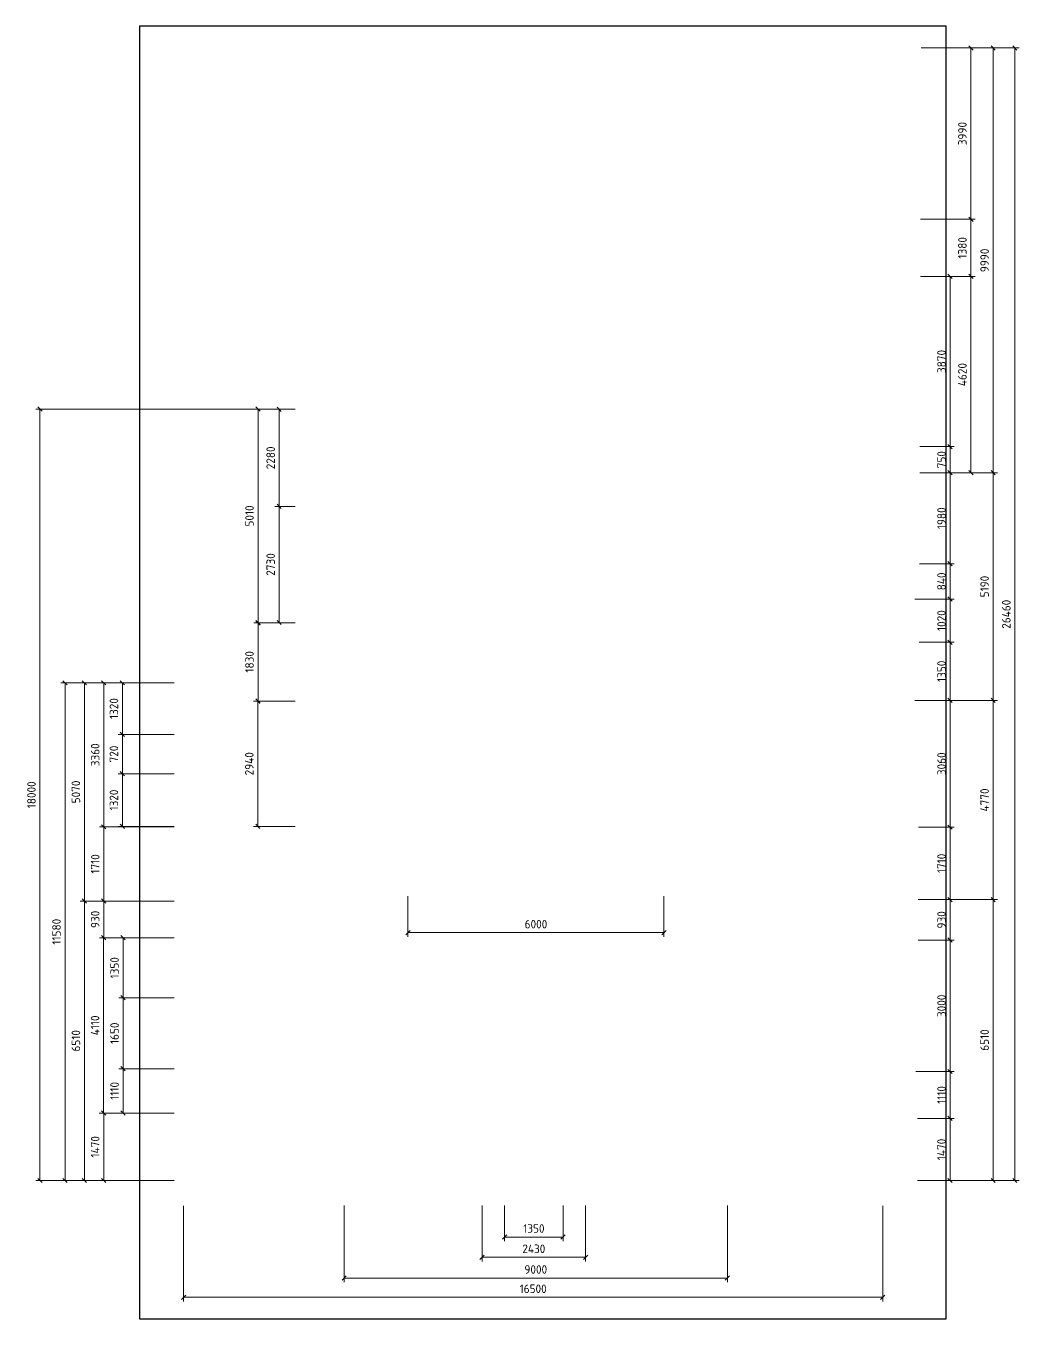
# Model space of a CAD drawing. Header units: millimetres. Extents: x -2662 to 81909, y -12 to 30287.
# Drawn here: x -2662 to 20620, y -12 to 30287 of the extents above; entities that cross this region are included whole.
import ezdxf

# ---------------------------------------------------------------- set-up
doc = ezdxf.new("R2010")
doc.units = ezdxf.units.MM
doc.layers.add('белый', color=7, linetype='Continuous', plot=False)
doc.styles.get("Standard").update_dxf_attribs({"font": 'GOST Common.ttf'})
doc.dimstyles.new('blue ISO-25', dxfattribs={"dimtxt": 200, "dimasz": 100, "dimexe": 100, "dimexo": 100, "dimgap": 100, "dimtad": 1, "dimdec": 0, "dimtxsty": 'Standard', "dimblk": 'OBLIQUE', "dimcen": 2.5, "dimclrd": 5, "dimclre": 5, "dimclrt": 5, "dimadec": 0, "dimazin": 0, "dimtfac": 1, "dimtdec": 0, "dimtmove": 0, "dimatfit": 3, "dimfxl": 1, "dimtfillclr": 256, "dimlwd": 5, "dimlwe": 5, "dimarcsym": 0})
doc.dimstyles.new('ISO-25', dxfattribs={"dimtxt": 200, "dimasz": 100, "dimexe": 100, "dimexo": 100, "dimgap": 100, "dimtad": 1, "dimdec": 0, "dimtxsty": 'Standard', "dimblk": 'OBLIQUE', "dimcen": 2.5, "dimadec": 0, "dimazin": 0, "dimtfac": 1, "dimtdec": 0, "dimtmove": 0, "dimatfit": 3, "dimfxl": 1, "dimlwd": 5, "dimlwe": 5, "dimarcsym": 0})
doc.dimstyles.new('RED ISO-25', dxfattribs={"dimtxt": 200, "dimasz": 100, "dimexe": 100, "dimexo": 100, "dimgap": 100, "dimtad": 1, "dimdec": 0, "dimtxsty": 'Standard', "dimblk": 'OBLIQUE', "dimcen": 2.5, "dimclrd": 1, "dimclre": 1, "dimclrt": 1, "dimadec": 0, "dimazin": 0, "dimtfac": 1, "dimtdec": 0, "dimtmove": 0, "dimatfit": 3, "dimfxl": 1, "dimtfillclr": 256, "dimlwd": 5, "dimlwe": 5, "dimarcsym": 0})
picture_1 = doc.add_image_def('image1.png', size_in_pixel=(2607, 4182))

# ---------------------------------------------------------------- blocks, each defined once
blk = doc.blocks.new('_Oblique')
at = {"color": 0, "linetype": 'ByBlock', "lineweight": -2}
blk.add_line((-0.5, -0.5), (0.5, 0.5), dxfattribs=at)
blk = doc.blocks.new('*D3')
at = {"color": 5, "lineweight": 5, "transparency": 16777216}
for p, q in [((817, 4816), (-936, 4816)), ((-836, 3235), (-836, 4816)), ((817, 3235), (-936, 3235))]:
    blk.add_line(p, q, dxfattribs=at)
at = {"layer": 'Defpoints', "color": 0, "transparency": 16777216}
for p in [(-836, 4816), (917, 4816), (917, 3235)]:
    blk.add_point(p, dxfattribs=at)
at = {"color": 5, "lineweight": 5, "transparency": 16777216, "xscale": 100, "yscale": 100, "zscale": 100}
for p, rotation in [((-836, 4816), 90), ((-836, 3235), 270)]:
    blk.add_blockref('_Oblique', p, dxfattribs=dict(at, rotation=rotation))
at = {"color": 5, "transparency": 16777216, "insert": (-1036, 4025), "char_height": 200, "attachment_point": 5, "rotation": 90}
blk.add_mtext('1470', dxfattribs=at)
blk = doc.blocks.new('*D4')
at = {"color": 5, "lineweight": 5, "transparency": 16777216}
for p, q in [((817, 5855), (-483, 5855)), ((-383, 4816), (-383, 5855)), ((817, 4816), (-483, 4816))]:
    blk.add_line(p, q, dxfattribs=at)
at = {"layer": 'Defpoints', "color": 0, "transparency": 16777216}
for p in [(-383, 5855), (917, 5855), (917, 4816)]:
    blk.add_point(p, dxfattribs=at)
at = {"color": 5, "lineweight": 5, "transparency": 16777216, "xscale": 100, "yscale": 100, "zscale": 100}
for p, rotation in [((-383, 5855), 90), ((-383, 4816), 270)]:
    blk.add_blockref('_Oblique', p, dxfattribs=dict(at, rotation=rotation))
at = {"color": 5, "transparency": 16777216, "insert": (-583, 5336), "char_height": 200, "attachment_point": 5, "rotation": 90}
blk.add_mtext('1110', dxfattribs=at)
blk = doc.blocks.new('*D5')
at = {"color": 5, "lineweight": 5, "transparency": 16777216}
for p, q in [((817, 7516), (-483, 7516)), ((-383, 5855), (-383, 7516)), ((817, 5855), (-483, 5855))]:
    blk.add_line(p, q, dxfattribs=at)
at = {"layer": 'Defpoints', "color": 0, "transparency": 16777216}
for p in [(-383, 7516), (917, 7516), (917, 5855)]:
    blk.add_point(p, dxfattribs=at)
at = {"color": 5, "lineweight": 5, "transparency": 16777216, "xscale": 100, "yscale": 100, "zscale": 100}
for p, rotation in [((-383, 7516), 90), ((-383, 5855), 270)]:
    blk.add_blockref('_Oblique', p, dxfattribs=dict(at, rotation=rotation))
at = {"color": 5, "transparency": 16777216, "insert": (-583, 6685), "char_height": 200, "attachment_point": 5, "rotation": 90}
blk.add_mtext('1650', dxfattribs=at)
blk = doc.blocks.new('*D6')
at = {"color": 5, "lineweight": 5, "transparency": 16777216}
for p, q in [((-383, 7516), (-383, 8923)), ((817, 7516), (-483, 7516))]:
    blk.add_line(p, q, dxfattribs=at)
at = {"layer": 'Defpoints', "color": 0, "transparency": 16777216}
for p in [(-383, 8923), (-383, 8923), (917, 7516)]:
    blk.add_point(p, dxfattribs=at)
at = {"color": 5, "lineweight": 5, "transparency": 16777216, "xscale": 100, "yscale": 100, "zscale": 100}
for p, rotation in [((-383, 8923), 90), ((-383, 7516), 270)]:
    blk.add_blockref('_Oblique', p, dxfattribs=dict(at, rotation=rotation))
at = {"color": 5, "transparency": 16777216, "insert": (-583, 8219), "char_height": 200, "attachment_point": 5, "rotation": 90}
blk.add_mtext('1350', dxfattribs=at)
blk = doc.blocks.new('*D7')
at = {"color": 5, "lineweight": 5, "transparency": 16777216}
for p, q in [((817, 9783), (-936, 9783)), ((-836, 8923), (-836, 9783)), ((817, 8923), (-936, 8923))]:
    blk.add_line(p, q, dxfattribs=at)
at = {"layer": 'Defpoints', "color": 0, "transparency": 16777216}
for p in [(-836, 9783), (917, 9783), (917, 8923)]:
    blk.add_point(p, dxfattribs=at)
at = {"color": 5, "lineweight": 5, "transparency": 16777216, "xscale": 100, "yscale": 100, "zscale": 100}
for p, rotation in [((-836, 9783), 90), ((-836, 8923), 270)]:
    blk.add_blockref('_Oblique', p, dxfattribs=dict(at, rotation=rotation))
at = {"color": 5, "transparency": 16777216, "insert": (-1036, 9353), "char_height": 200, "attachment_point": 5, "rotation": 90}
blk.add_mtext('930', dxfattribs=at)
blk = doc.blocks.new('*D8')
at = {"color": 1, "lineweight": 5, "transparency": 16777216}
for p, q in [((19101, 9817), (20111, 9817)), ((20011, 3235), (20011, 9817)), ((19001, 3235), (20111, 3235))]:
    blk.add_line(p, q, dxfattribs=at)
at = {"layer": 'Defpoints', "color": 0, "transparency": 16777216}
for p in [(19001, 9817), (20011, 9817), (18901, 3235)]:
    blk.add_point(p, dxfattribs=at)
at = {"color": 1, "lineweight": 5, "transparency": 16777216, "xscale": 100, "yscale": 100, "zscale": 100}
for p, rotation in [((20011, 9817), 90), ((20011, 3235), 270)]:
    blk.add_blockref('_Oblique', p, dxfattribs=dict(at, rotation=rotation))
at = {"color": 1, "transparency": 16777216, "insert": (19811, 6526), "char_height": 200, "attachment_point": 5, "rotation": 90}
blk.add_mtext('6510', dxfattribs=at)
blk = doc.blocks.new('*D9')
at = {"color": 1, "lineweight": 5, "transparency": 16777216}
for p, q in [((19101, 19817), (20111, 19817)), ((20011, 14485), (20011, 19817)), ((19101, 14485), (20111, 14485))]:
    blk.add_line(p, q, dxfattribs=at)
at = {"layer": 'Defpoints', "color": 0, "transparency": 16777216}
for p in [(19001, 19817), (20011, 19817), (19001, 14485)]:
    blk.add_point(p, dxfattribs=at)
at = {"color": 1, "lineweight": 5, "transparency": 16777216, "xscale": 100, "yscale": 100, "zscale": 100}
for p, rotation in [((20011, 19817), 90), ((20011, 14485), 270)]:
    blk.add_blockref('_Oblique', p, dxfattribs=dict(at, rotation=rotation))
at = {"color": 1, "transparency": 16777216, "insert": (19811, 17151), "char_height": 200, "attachment_point": 5, "rotation": 90}
blk.add_mtext('5190', dxfattribs=at)
blk = doc.blocks.new('*D10')
at = {"color": 1, "lineweight": 5, "transparency": 16777216}
for p, q in [((18325, 29769), (20111, 29769)), ((20011, 19817), (20011, 29769)), ((18760, 19817), (20111, 19817))]:
    blk.add_line(p, q, dxfattribs=at)
at = {"layer": 'Defpoints', "color": 0, "transparency": 16777216}
for p in [(18225, 29769), (20011, 29769), (18660, 19817)]:
    blk.add_point(p, dxfattribs=at)
at = {"color": 1, "lineweight": 5, "transparency": 16777216, "xscale": 100, "yscale": 100, "zscale": 100}
for p, rotation in [((20011, 29769), 90), ((20011, 19817), 270)]:
    blk.add_blockref('_Oblique', p, dxfattribs=dict(at, rotation=rotation))
at = {"color": 1, "transparency": 16777216, "insert": (19811, 24793), "char_height": 200, "attachment_point": 5, "rotation": 90}
blk.add_mtext('9990', dxfattribs=at)
blk = doc.blocks.new('*D11')
at = {"color": 5, "lineweight": 5, "transparency": 16777216}
for p, q in [((-936, 9783), (-1389, 9783)), ((-1289, 3235), (-1289, 9783)), ((817, 3235), (-1389, 3235))]:
    blk.add_line(p, q, dxfattribs=at)
at = {"layer": 'Defpoints', "color": 0, "transparency": 16777216}
for p in [(-1289, 9783), (-836, 9783), (917, 3235)]:
    blk.add_point(p, dxfattribs=at)
at = {"color": 5, "lineweight": 5, "transparency": 16777216, "xscale": 100, "yscale": 100, "zscale": 100}
for p, rotation in [((-1289, 9783), 90), ((-1289, 3235), 270)]:
    blk.add_blockref('_Oblique', p, dxfattribs=dict(at, rotation=rotation))
at = {"color": 5, "transparency": 16777216, "insert": (-1489, 6509), "char_height": 200, "attachment_point": 5, "rotation": 90}
blk.add_mtext('6510', dxfattribs=at)
blk = doc.blocks.new('*D12')
at = {"color": 5, "lineweight": 5, "transparency": 16777216}
for p, q in [((-840, 4816), (-840, 8923)), ((817, 4816), (-940, 4816))]:
    blk.add_line(p, q, dxfattribs=at)
at = {"layer": 'Defpoints', "color": 0, "transparency": 16777216}
for p in [(-840, 8923), (-840, 8923), (917, 4816)]:
    blk.add_point(p, dxfattribs=at)
at = {"color": 5, "lineweight": 5, "transparency": 16777216, "xscale": 100, "yscale": 100, "zscale": 100}
for p, rotation in [((-840, 8923), 90), ((-840, 4816), 270)]:
    blk.add_blockref('_Oblique', p, dxfattribs=dict(at, rotation=rotation))
at = {"color": 5, "transparency": 16777216, "insert": (-1040, 6870), "char_height": 200, "attachment_point": 5, "rotation": 90}
blk.add_mtext('4110', dxfattribs=at)
blk = doc.blocks.new('*D19')
at = {"color": 1, "lineweight": 5, "transparency": 16777216}
for p, q in [((20111, 29769), (20620, 29769)), ((20520, 3235), (20520, 29769)), ((19001, 3235), (20620, 3235))]:
    blk.add_line(p, q, dxfattribs=at)
at = {"layer": 'Defpoints', "color": 0, "transparency": 16777216}
for p in [(20011, 29769), (20520, 29769), (18901, 3235)]:
    blk.add_point(p, dxfattribs=at)
at = {"color": 1, "lineweight": 5, "transparency": 16777216, "xscale": 100, "yscale": 100, "zscale": 100}
for p, rotation in [((20520, 29769), 90), ((20520, 3235), 270)]:
    blk.add_blockref('_Oblique', p, dxfattribs=dict(at, rotation=rotation))
at = {"color": 1, "transparency": 16777216, "insert": (20320, 16502), "char_height": 200, "attachment_point": 5, "rotation": 90}
blk.add_mtext('26460', dxfattribs=at)
blk = doc.blocks.new('*D21')
at = {"color": 1, "lineweight": 5, "transparency": 16777216}
for p, q in [((18307, 24417), (19590, 24417)), ((19490, 19817), (19490, 24417)), ((18760, 19817), (19590, 19817))]:
    blk.add_line(p, q, dxfattribs=at)
at = {"layer": 'Defpoints', "color": 0, "transparency": 16777216}
for p in [(18207, 24417), (19490, 24417), (18660, 19817)]:
    blk.add_point(p, dxfattribs=at)
at = {"color": 1, "lineweight": 5, "transparency": 16777216, "xscale": 100, "yscale": 100, "zscale": 100}
for p, rotation in [((19490, 24417), 90), ((19490, 19817), 270)]:
    blk.add_blockref('_Oblique', p, dxfattribs=dict(at, rotation=rotation))
at = {"color": 1, "transparency": 16777216, "insert": (19290, 22117), "char_height": 200, "attachment_point": 5, "rotation": 90}
blk.add_mtext('4620', dxfattribs=at)
blk = doc.blocks.new('*D22')
at = {"color": 1, "lineweight": 5, "transparency": 16777216}
for p, q in [((18311, 25757), (19590, 25757)), ((19490, 24417), (19490, 25757)), ((18307, 24417), (19590, 24417))]:
    blk.add_line(p, q, dxfattribs=at)
at = {"layer": 'Defpoints', "color": 0, "transparency": 16777216}
for p in [(18211, 25757), (19490, 25757), (18207, 24417)]:
    blk.add_point(p, dxfattribs=at)
at = {"color": 1, "lineweight": 5, "transparency": 16777216, "xscale": 100, "yscale": 100, "zscale": 100}
for p, rotation in [((19490, 25757), 90), ((19490, 24417), 270)]:
    blk.add_blockref('_Oblique', p, dxfattribs=dict(at, rotation=rotation))
at = {"color": 1, "transparency": 16777216, "insert": (19290, 25087), "char_height": 200, "attachment_point": 5, "rotation": 90}
blk.add_mtext('1380', dxfattribs=at)
blk = doc.blocks.new('*D23')
at = {"color": 1, "lineweight": 5, "transparency": 16777216}
for p, q in [((18325, 29769), (19590, 29769)), ((19490, 29769), (19490, 25757))]:
    blk.add_line(p, q, dxfattribs=at)
at = {"layer": 'Defpoints', "color": 0, "transparency": 16777216}
for p in [(18225, 29769), (19490, 25757), (19490, 25757)]:
    blk.add_point(p, dxfattribs=at)
at = {"color": 1, "lineweight": 5, "transparency": 16777216, "xscale": 100, "yscale": 100, "zscale": 100}
for p, rotation in [((19490, 29769), 90), ((19490, 25757), 270)]:
    blk.add_blockref('_Oblique', p, dxfattribs=dict(at, rotation=rotation))
at = {"color": 1, "transparency": 16777216, "insert": (19290, 27763), "char_height": 200, "attachment_point": 5, "rotation": 90}
blk.add_mtext('3990', dxfattribs=at)
blk = doc.blocks.new('*D24')
at = {"color": 5, "lineweight": 5, "transparency": 16777216}
for p, q in [((817, 11522), (-936, 11522)), ((-836, 9783), (-836, 11522)), ((817, 9783), (-936, 9783))]:
    blk.add_line(p, q, dxfattribs=at)
at = {"layer": 'Defpoints', "color": 0, "transparency": 16777216}
for p in [(-836, 11522), (917, 11522), (917, 9783)]:
    blk.add_point(p, dxfattribs=at)
at = {"color": 5, "lineweight": 5, "transparency": 16777216, "xscale": 100, "yscale": 100, "zscale": 100}
for p, rotation in [((-836, 11522), 90), ((-836, 9783), 270)]:
    blk.add_blockref('_Oblique', p, dxfattribs=dict(at, rotation=rotation))
at = {"color": 5, "transparency": 16777216, "insert": (-1036, 10652), "char_height": 200, "attachment_point": 5, "rotation": 90}
blk.add_mtext('1710', dxfattribs=at)
blk = doc.blocks.new('*D25')
at = {"color": 5, "lineweight": 5, "transparency": 16777216}
for p, q in [((817, 14895), (-936, 14895)), ((-836, 11522), (-836, 14895)), ((817, 11522), (-936, 11522))]:
    blk.add_line(p, q, dxfattribs=at)
at = {"layer": 'Defpoints', "color": 0, "transparency": 16777216}
for p in [(-836, 14895), (917, 14895), (917, 11522)]:
    blk.add_point(p, dxfattribs=at)
at = {"color": 5, "lineweight": 5, "transparency": 16777216, "xscale": 100, "yscale": 100, "zscale": 100}
for p, rotation in [((-836, 14895), 90), ((-836, 11522), 270)]:
    blk.add_blockref('_Oblique', p, dxfattribs=dict(at, rotation=rotation))
at = {"color": 5, "transparency": 16777216, "insert": (-1036, 13209), "char_height": 200, "attachment_point": 5, "rotation": 90}
blk.add_mtext('3360', dxfattribs=at)
blk = doc.blocks.new('*D26')
at = {"color": 5, "lineweight": 5, "transparency": 16777216}
for p, q in [((-936, 14895), (-1389, 14895)), ((-1289, 9783), (-1289, 14895)), ((-936, 9783), (-1389, 9783))]:
    blk.add_line(p, q, dxfattribs=at)
at = {"layer": 'Defpoints', "color": 0, "transparency": 16777216}
for p in [(-1289, 14895), (-836, 14895), (-836, 9783)]:
    blk.add_point(p, dxfattribs=at)
at = {"color": 5, "lineweight": 5, "transparency": 16777216, "xscale": 100, "yscale": 100, "zscale": 100}
for p, rotation in [((-1289, 14895), 90), ((-1289, 9783), 270)]:
    blk.add_blockref('_Oblique', p, dxfattribs=dict(at, rotation=rotation))
at = {"color": 5, "transparency": 16777216, "insert": (-1489, 12339), "char_height": 200, "attachment_point": 5, "rotation": 90}
blk.add_mtext('5070', dxfattribs=at)
blk = doc.blocks.new('*D27')
at = {"color": 5, "lineweight": 5, "transparency": 16777216}
for p, q in [((817, 12766), (-498, 12766)), ((-398, 11531), (-398, 12766)), ((817, 11531), (-498, 11531))]:
    blk.add_line(p, q, dxfattribs=at)
at = {"layer": 'Defpoints', "color": 0, "transparency": 16777216}
for p in [(-398, 12766), (917, 12766), (917, 11531)]:
    blk.add_point(p, dxfattribs=at)
at = {"color": 5, "lineweight": 5, "transparency": 16777216, "xscale": 100, "yscale": 100, "zscale": 100}
for p, rotation in [((-398, 12766), 90), ((-398, 11531), 270)]:
    blk.add_blockref('_Oblique', p, dxfattribs=dict(at, rotation=rotation))
at = {"color": 5, "transparency": 16777216, "insert": (-598, 12149), "char_height": 200, "attachment_point": 5, "rotation": 90}
blk.add_mtext('1320', dxfattribs=at)
blk = doc.blocks.new('*D28')
at = {"color": 5, "lineweight": 5, "transparency": 16777216}
for p, q in [((817, 13688), (-498, 13688)), ((-398, 12766), (-398, 13688)), ((817, 12766), (-498, 12766))]:
    blk.add_line(p, q, dxfattribs=at)
at = {"layer": 'Defpoints', "color": 0, "transparency": 16777216}
for p in [(-398, 13688), (917, 13688), (917, 12766)]:
    blk.add_point(p, dxfattribs=at)
at = {"color": 5, "lineweight": 5, "transparency": 16777216, "xscale": 100, "yscale": 100, "zscale": 100}
for p, rotation in [((-398, 13688), 90), ((-398, 12766), 270)]:
    blk.add_blockref('_Oblique', p, dxfattribs=dict(at, rotation=rotation))
at = {"color": 5, "transparency": 16777216, "insert": (-598, 13227), "char_height": 200, "attachment_point": 5, "rotation": 90}
blk.add_mtext('720', dxfattribs=at)
blk = doc.blocks.new('*D29')
at = {"color": 5, "lineweight": 5, "transparency": 16777216}
for p, q in [((817, 14895), (-498, 14895)), ((-398, 14895), (-398, 13688))]:
    blk.add_line(p, q, dxfattribs=at)
at = {"layer": 'Defpoints', "color": 0, "transparency": 16777216}
for p in [(917, 14895), (-398, 13688), (-398, 13688)]:
    blk.add_point(p, dxfattribs=at)
at = {"color": 5, "lineweight": 5, "transparency": 16777216, "xscale": 100, "yscale": 100, "zscale": 100}
for p, rotation in [((-398, 14895), 90), ((-398, 13688), 270)]:
    blk.add_blockref('_Oblique', p, dxfattribs=dict(at, rotation=rotation))
at = {"color": 5, "transparency": 16777216, "insert": (-598, 14292), "char_height": 200, "attachment_point": 5, "rotation": 90}
blk.add_mtext('1320', dxfattribs=at)
blk = doc.blocks.new('*D30')
at = {"color": 5, "lineweight": 5, "transparency": 16777216}
for p, q in [((-1389, 14895), (-1844, 14895)), ((-1744, 3235), (-1744, 14895)), ((-1389, 3235), (-1844, 3235))]:
    blk.add_line(p, q, dxfattribs=at)
at = {"layer": 'Defpoints', "color": 0, "transparency": 16777216}
for p in [(-1744, 14895), (-1289, 14895), (-1289, 3235)]:
    blk.add_point(p, dxfattribs=at)
at = {"color": 5, "lineweight": 5, "transparency": 16777216, "xscale": 100, "yscale": 100, "zscale": 100}
for p, rotation in [((-1744, 14895), 90), ((-1744, 3235), 270)]:
    blk.add_blockref('_Oblique', p, dxfattribs=dict(at, rotation=rotation))
at = {"color": 5, "transparency": 16777216, "insert": (-1944, 9065), "char_height": 200, "attachment_point": 5, "rotation": 90}
blk.add_mtext('11580', dxfattribs=at)
blk = doc.blocks.new('*D31')
at = {"color": 1, "lineweight": 5, "transparency": 16777216}
for p, q in [((20011, 9817), (20011, 14485)), ((20111, 14485), (20111, 14485)), ((19101, 9817), (20111, 9817))]:
    blk.add_line(p, q, dxfattribs=at)
at = {"layer": 'Defpoints', "color": 0, "transparency": 16777216}
for p in [(20011, 14485), (20011, 14485), (19001, 9817)]:
    blk.add_point(p, dxfattribs=at)
at = {"color": 1, "lineweight": 5, "transparency": 16777216, "xscale": 100, "yscale": 100, "zscale": 100}
for p, rotation in [((20011, 14485), 90), ((20011, 9817), 270)]:
    blk.add_blockref('_Oblique', p, dxfattribs=dict(at, rotation=rotation))
at = {"color": 1, "transparency": 16777216, "insert": (19811, 12151), "char_height": 200, "attachment_point": 5, "rotation": 90}
blk.add_mtext('4770', dxfattribs=at)
blk = doc.blocks.new('*D32')
at = {"color": 1, "lineweight": 5, "transparency": 16777216}
for p, q in [((18240, 4691), (19101, 4691)), ((19001, 3235), (19001, 4691)), ((18235, 3235), (19101, 3235))]:
    blk.add_line(p, q, dxfattribs=at)
at = {"layer": 'Defpoints', "color": 0, "transparency": 16777216}
for p in [(18140, 4691), (19001, 4691), (18135, 3235)]:
    blk.add_point(p, dxfattribs=at)
at = {"color": 1, "lineweight": 5, "transparency": 16777216, "xscale": 100, "yscale": 100, "zscale": 100}
for p, rotation in [((19001, 4691), 90), ((19001, 3235), 270)]:
    blk.add_blockref('_Oblique', p, dxfattribs=dict(at, rotation=rotation))
at = {"color": 1, "transparency": 16777216, "insert": (18801, 3963), "char_height": 200, "attachment_point": 5, "rotation": 90}
blk.add_mtext('1470', dxfattribs=at)
blk = doc.blocks.new('*D33')
at = {"color": 1, "lineweight": 5, "transparency": 16777216}
for p, q in [((18197, 5789), (19101, 5789)), ((19001, 4691), (19001, 5789))]:
    blk.add_line(p, q, dxfattribs=at)
at = {"layer": 'Defpoints', "color": 0, "transparency": 16777216}
for p in [(18097, 5789), (19001, 5789), (19001, 4691)]:
    blk.add_point(p, dxfattribs=at)
at = {"color": 1, "lineweight": 5, "transparency": 16777216, "xscale": 100, "yscale": 100, "zscale": 100}
for p, rotation in [((19001, 5789), 90), ((19001, 4691), 270)]:
    blk.add_blockref('_Oblique', p, dxfattribs=dict(at, rotation=rotation))
at = {"color": 1, "transparency": 16777216, "insert": (18801, 5240), "char_height": 200, "attachment_point": 5, "rotation": 90}
blk.add_mtext('1110', dxfattribs=at)
blk = doc.blocks.new('*D34')
at = {"color": 1, "lineweight": 5, "transparency": 16777216}
for p, q in [((18254, 8867), (19101, 8867)), ((19001, 5789), (19001, 8867)), ((18244, 5789), (19101, 5789))]:
    blk.add_line(p, q, dxfattribs=at)
at = {"layer": 'Defpoints', "color": 0, "transparency": 16777216}
for p in [(18154, 8867), (19001, 8867), (18144, 5789)]:
    blk.add_point(p, dxfattribs=at)
at = {"color": 1, "lineweight": 5, "transparency": 16777216, "xscale": 100, "yscale": 100, "zscale": 100}
for p, rotation in [((19001, 8867), 90), ((19001, 5789), 270)]:
    blk.add_blockref('_Oblique', p, dxfattribs=dict(at, rotation=rotation))
at = {"color": 1, "transparency": 16777216, "insert": (18801, 7328), "char_height": 200, "attachment_point": 5, "rotation": 90}
blk.add_mtext('3000', dxfattribs=at)
blk = doc.blocks.new('*D36')
at = {"color": 1, "lineweight": 5, "transparency": 16777216}
for p, q in [((18263, 11513), (19101, 11513)), ((19001, 9817), (19001, 11513)), ((18257, 9817), (19101, 9817))]:
    blk.add_line(p, q, dxfattribs=at)
at = {"layer": 'Defpoints', "color": 0, "transparency": 16777216}
for p in [(18163, 11513), (19001, 11513), (18157, 9817)]:
    blk.add_point(p, dxfattribs=at)
at = {"color": 1, "lineweight": 5, "transparency": 16777216, "xscale": 100, "yscale": 100, "zscale": 100}
for p, rotation in [((19001, 11513), 90), ((19001, 9817), 270)]:
    blk.add_blockref('_Oblique', p, dxfattribs=dict(at, rotation=rotation))
at = {"color": 1, "transparency": 16777216, "insert": (18801, 10665), "char_height": 200, "attachment_point": 5, "rotation": 90}
blk.add_mtext('1710', dxfattribs=at)
blk = doc.blocks.new('*D37')
at = {"color": 1, "lineweight": 5, "transparency": 16777216}
for p, q in [((18178, 14485), (19101, 14485)), ((19001, 14485), (19001, 11513)), ((19101, 11513), (19101, 11513))]:
    blk.add_line(p, q, dxfattribs=at)
at = {"layer": 'Defpoints', "color": 0, "transparency": 16777216}
for p in [(18078, 14485), (19001, 11513), (19001, 11513)]:
    blk.add_point(p, dxfattribs=at)
at = {"color": 1, "lineweight": 5, "transparency": 16777216, "xscale": 100, "yscale": 100, "zscale": 100}
for p, rotation in [((19001, 14485), 90), ((19001, 11513), 270)]:
    blk.add_blockref('_Oblique', p, dxfattribs=dict(at, rotation=rotation))
at = {"color": 1, "transparency": 16777216, "insert": (18801, 12999), "char_height": 200, "attachment_point": 5, "rotation": 90}
blk.add_mtext('3060', dxfattribs=at)
blk = doc.blocks.new('*D38')
at = {"color": 1, "lineweight": 5, "transparency": 16777216}
for p, q in [((18278, 15847), (19101, 15847)), ((19001, 14485), (19001, 15847)), ((18273, 14485), (19101, 14485))]:
    blk.add_line(p, q, dxfattribs=at)
at = {"layer": 'Defpoints', "color": 0, "transparency": 16777216}
for p in [(18178, 15847), (19001, 15847), (18173, 14485)]:
    blk.add_point(p, dxfattribs=at)
at = {"color": 1, "lineweight": 5, "transparency": 16777216, "xscale": 100, "yscale": 100, "zscale": 100}
for p, rotation in [((19001, 15847), 90), ((19001, 14485), 270)]:
    blk.add_blockref('_Oblique', p, dxfattribs=dict(at, rotation=rotation))
at = {"color": 1, "transparency": 16777216, "insert": (18801, 15166), "char_height": 200, "attachment_point": 5, "rotation": 90}
blk.add_mtext('1350', dxfattribs=at)
blk = doc.blocks.new('*D39')
at = {"color": 1, "lineweight": 5, "transparency": 16777216}
for p, q in [((18179, 16859), (19101, 16859)), ((19001, 15847), (19001, 16859)), ((18740, 15847), (19101, 15847))]:
    blk.add_line(p, q, dxfattribs=at)
at = {"layer": 'Defpoints', "color": 0, "transparency": 16777216}
for p in [(18079, 16859), (19001, 16859), (18640, 15847)]:
    blk.add_point(p, dxfattribs=at)
at = {"color": 1, "lineweight": 5, "transparency": 16777216, "xscale": 100, "yscale": 100, "zscale": 100}
for p, rotation in [((19001, 16859), 90), ((19001, 15847), 270)]:
    blk.add_blockref('_Oblique', p, dxfattribs=dict(at, rotation=rotation))
at = {"color": 1, "transparency": 16777216, "insert": (18801, 16353), "char_height": 200, "attachment_point": 5, "rotation": 90}
blk.add_mtext('1020', dxfattribs=at)
blk = doc.blocks.new('*D40')
at = {"color": 1, "lineweight": 5, "transparency": 16777216}
for p, q in [((18284, 17684), (19101, 17684)), ((19001, 16859), (19001, 17684)), ((18281, 16859), (19101, 16859))]:
    blk.add_line(p, q, dxfattribs=at)
at = {"layer": 'Defpoints', "color": 0, "transparency": 16777216}
for p in [(18184, 17684), (19001, 17684), (18181, 16859)]:
    blk.add_point(p, dxfattribs=at)
at = {"color": 1, "lineweight": 5, "transparency": 16777216, "xscale": 100, "yscale": 100, "zscale": 100}
for p, rotation in [((19001, 17684), 90), ((19001, 16859), 270)]:
    blk.add_blockref('_Oblique', p, dxfattribs=dict(at, rotation=rotation))
at = {"color": 1, "transparency": 16777216, "insert": (18801, 17272), "char_height": 200, "attachment_point": 5, "rotation": 90}
blk.add_mtext('840', dxfattribs=at)
blk = doc.blocks.new('*D41')
at = {"color": 1, "lineweight": 5, "transparency": 16777216}
for p, q in [((18760, 19817), (19101, 19817)), ((19001, 19817), (19001, 17684))]:
    blk.add_line(p, q, dxfattribs=at)
at = {"layer": 'Defpoints', "color": 0, "transparency": 16777216}
for p in [(18660, 19817), (19001, 17684), (19001, 17684)]:
    blk.add_point(p, dxfattribs=at)
at = {"color": 1, "lineweight": 5, "transparency": 16777216, "xscale": 100, "yscale": 100, "zscale": 100}
for p, rotation in [((19001, 19817), 90), ((19001, 17684), 270)]:
    blk.add_blockref('_Oblique', p, dxfattribs=dict(at, rotation=rotation))
at = {"color": 1, "transparency": 16777216, "insert": (18801, 18751), "char_height": 200, "attachment_point": 5, "rotation": 90}
blk.add_mtext('1980', dxfattribs=at)
blk = doc.blocks.new('*D42')
at = {"color": 1, "lineweight": 5, "transparency": 16777216}
for p, q in [((18294, 20430), (19101, 20430)), ((19001, 19817), (19001, 20430)), ((18291, 19817), (19101, 19817))]:
    blk.add_line(p, q, dxfattribs=at)
at = {"layer": 'Defpoints', "color": 0, "transparency": 16777216}
for p in [(18194, 20430), (19001, 20430), (18191, 19817)]:
    blk.add_point(p, dxfattribs=at)
at = {"color": 1, "lineweight": 5, "transparency": 16777216, "xscale": 100, "yscale": 100, "zscale": 100}
for p, rotation in [((19001, 20430), 90), ((19001, 19817), 270)]:
    blk.add_blockref('_Oblique', p, dxfattribs=dict(at, rotation=rotation))
at = {"color": 1, "transparency": 16777216, "insert": (18801, 20124), "char_height": 200, "attachment_point": 5, "rotation": 90}
blk.add_mtext('750', dxfattribs=at)
blk = doc.blocks.new('*D43')
at = {"color": 1, "lineweight": 5, "transparency": 16777216}
for p, q in [((18307, 24417), (19101, 24417)), ((19001, 24417), (19001, 20430))]:
    blk.add_line(p, q, dxfattribs=at)
at = {"layer": 'Defpoints', "color": 0, "transparency": 16777216}
for p in [(18207, 24417), (19001, 20430), (19001, 20430)]:
    blk.add_point(p, dxfattribs=at)
at = {"color": 1, "lineweight": 5, "transparency": 16777216, "xscale": 100, "yscale": 100, "zscale": 100}
for p, rotation in [((19001, 24417), 90), ((19001, 20430), 270)]:
    blk.add_blockref('_Oblique', p, dxfattribs=dict(at, rotation=rotation))
at = {"color": 1, "transparency": 16777216, "insert": (18801, 22424), "char_height": 200, "attachment_point": 5, "rotation": 90}
blk.add_mtext('3870', dxfattribs=at)
blk = doc.blocks.new('*D136')
at = {"layer": 'Defpoints', "color": 0, "transparency": 16777216}
for p in [(19001, 9817), (19001, 8867), (19001, 8867)]:
    blk.add_point(p, dxfattribs=at)
at = {"layer": 'белый', "color": 1, "lineweight": 5, "transparency": 16777216}
blk.add_line((19001, 9817), (19001, 8867), dxfattribs=at)
at = {"layer": 'белый', "color": 1, "lineweight": 5, "transparency": 16777216, "xscale": 100, "yscale": 100, "zscale": 100}
for p, rotation in [((19001, 9817), 90), ((19001, 8867), 270)]:
    blk.add_blockref('_Oblique', p, dxfattribs=dict(at, rotation=rotation))
at = {"layer": 'белый', "color": 1, "transparency": 16777216, "insert": (18801, 9342), "char_height": 200, "attachment_point": 5, "rotation": 90}
blk.add_mtext('930', dxfattribs=at)
blk = doc.blocks.new('*D139')
at = {"layer": 'Defpoints', "color": 0, "transparency": 16777216}
for p in [(3749, 14467), (2776, 11530), (3748, 11530)]:
    blk.add_point(p, dxfattribs=at)
at = {"layer": 'белый', "color": 5, "lineweight": 5, "transparency": 16777216}
for p, q in [((3649, 14467), (2676, 14467)), ((2776, 14467), (2776, 11530)), ((3648, 11530), (2676, 11530))]:
    blk.add_line(p, q, dxfattribs=at)
at = {"layer": 'белый', "color": 5, "lineweight": 5, "transparency": 16777216, "xscale": 100, "yscale": 100, "zscale": 100}
for p, rotation in [((2776, 14467), 90), ((2776, 11530), 270)]:
    blk.add_blockref('_Oblique', p, dxfattribs=dict(at, rotation=rotation))
at = {"layer": 'белый', "color": 5, "transparency": 16777216, "insert": (2576, 12999), "char_height": 200, "attachment_point": 5, "rotation": 90}
blk.add_mtext('2940', dxfattribs=at)
blk = doc.blocks.new('*D140')
at = {"layer": 'Defpoints', "color": 0, "transparency": 16777216}
for p in [(2780, 16308), (2780, 14467), (2780, 14467)]:
    blk.add_point(p, dxfattribs=at)
at = {"layer": 'белый', "color": 5, "lineweight": 5, "transparency": 16777216}
blk.add_line((2780, 16308), (2780, 14467), dxfattribs=at)
at = {"layer": 'белый', "color": 5, "lineweight": 5, "transparency": 16777216, "xscale": 100, "yscale": 100, "zscale": 100}
for p, rotation in [((2780, 16308), 90), ((2780, 14467), 270)]:
    blk.add_blockref('_Oblique', p, dxfattribs=dict(at, rotation=rotation))
at = {"layer": 'белый', "color": 5, "transparency": 16777216, "insert": (2580, 15387), "char_height": 200, "attachment_point": 5, "rotation": 90}
blk.add_mtext('1830', dxfattribs=at)
blk = doc.blocks.new('*D141')
at = {"layer": 'Defpoints', "color": 0, "transparency": 16777216}
for p in [(3750, 21310), (2780, 16300), (3751, 16300)]:
    blk.add_point(p, dxfattribs=at)
at = {"layer": 'белый', "color": 5, "lineweight": 5, "transparency": 16777216}
for p, q in [((3650, 21310), (2680, 21310)), ((2780, 21310), (2780, 16300)), ((3651, 16300), (2680, 16300))]:
    blk.add_line(p, q, dxfattribs=at)
at = {"layer": 'белый', "color": 5, "lineweight": 5, "transparency": 16777216, "xscale": 100, "yscale": 100, "zscale": 100}
for p, rotation in [((2780, 21310), 90), ((2780, 16300), 270)]:
    blk.add_blockref('_Oblique', p, dxfattribs=dict(at, rotation=rotation))
at = {"layer": 'белый', "color": 5, "transparency": 16777216, "insert": (2580, 18805), "char_height": 200, "attachment_point": 5, "rotation": 90}
blk.add_mtext('5010', dxfattribs=at)
blk = doc.blocks.new('*D142')
at = {"layer": 'Defpoints', "color": 0, "transparency": 16777216}
for p in [(3276, 21303), (3276, 21303), (3749, 19029)]:
    blk.add_point(p, dxfattribs=at)
at = {"layer": 'белый', "color": 5, "lineweight": 5, "transparency": 16777216}
for p, q in [((3276, 19029), (3276, 21303)), ((3649, 19029), (3176, 19029))]:
    blk.add_line(p, q, dxfattribs=at)
at = {"layer": 'белый', "color": 5, "lineweight": 5, "transparency": 16777216, "xscale": 100, "yscale": 100, "zscale": 100}
for p, rotation in [((3276, 21303), 90), ((3276, 19029), 270)]:
    blk.add_blockref('_Oblique', p, dxfattribs=dict(at, rotation=rotation))
at = {"layer": 'белый', "color": 5, "transparency": 16777216, "insert": (3076, 20166), "char_height": 200, "attachment_point": 5, "rotation": 90}
blk.add_mtext('2280', dxfattribs=at)
blk = doc.blocks.new('*D143')
at = {"layer": 'Defpoints', "color": 0, "transparency": 16777216}
for p in [(3276, 19029), (3276, 16308), (3276, 16308)]:
    blk.add_point(p, dxfattribs=at)
at = {"layer": 'белый', "color": 5, "lineweight": 5, "transparency": 16777216}
blk.add_line((3276, 19029), (3276, 16308), dxfattribs=at)
at = {"layer": 'белый', "color": 5, "lineweight": 5, "transparency": 16777216, "xscale": 100, "yscale": 100, "zscale": 100}
for p, rotation in [((3276, 19029), 90), ((3276, 16308), 270)]:
    blk.add_blockref('_Oblique', p, dxfattribs=dict(at, rotation=rotation))
at = {"layer": 'белый', "color": 5, "transparency": 16777216, "insert": (3076, 17668), "char_height": 200, "attachment_point": 5, "rotation": 90}
blk.add_mtext('2730', dxfattribs=at)
blk = doc.blocks.new('*D144')
at = {"layer": 'Defpoints', "color": 0, "transparency": 16777216}
for p in [(8561, 2748), (9930, 2748), (9930, 1911)]:
    blk.add_point(p, dxfattribs=at)
at = {"layer": 'белый', "color": 0, "lineweight": 5, "transparency": 16777216}
for p, q in [((8561, 2648), (8561, 1811)), ((9930, 2648), (9930, 1811)), ((8561, 1911), (9930, 1911))]:
    blk.add_line(p, q, dxfattribs=at)
at = {"layer": 'белый', "color": 0, "lineweight": 5, "transparency": 16777216, "xscale": 100, "yscale": 100, "zscale": 100, "rotation": 180}
blk.add_blockref('_Oblique', (8561, 1911), dxfattribs=at)
at = {"layer": 'белый', "color": 0, "lineweight": 5, "transparency": 16777216, "xscale": 100, "yscale": 100, "zscale": 100}
blk.add_blockref('_Oblique', (9930, 1911), dxfattribs=at)
at = {"layer": 'белый', "color": 0, "transparency": 16777216, "insert": (9246, 2111), "char_height": 200, "attachment_point": 5}
blk.add_mtext('1350', dxfattribs=at)
blk = doc.blocks.new('*D145')
at = {"layer": 'Defpoints', "color": 0, "transparency": 16777216}
for p in [(8030, 2750), (10459, 2750), (10459, 1436)]:
    blk.add_point(p, dxfattribs=at)
at = {"layer": 'белый', "color": 0, "lineweight": 5, "transparency": 16777216}
for p, q in [((8030, 2650), (8030, 1336)), ((10459, 2650), (10459, 1336)), ((8030, 1436), (10459, 1436))]:
    blk.add_line(p, q, dxfattribs=at)
at = {"layer": 'белый', "color": 0, "lineweight": 5, "transparency": 16777216, "xscale": 100, "yscale": 100, "zscale": 100, "rotation": 180}
blk.add_blockref('_Oblique', (8030, 1436), dxfattribs=at)
at = {"layer": 'белый', "color": 0, "lineweight": 5, "transparency": 16777216, "xscale": 100, "yscale": 100, "zscale": 100}
blk.add_blockref('_Oblique', (10459, 1436), dxfattribs=at)
at = {"layer": 'белый', "color": 0, "transparency": 16777216, "insert": (9244, 1636), "char_height": 200, "attachment_point": 5}
blk.add_mtext('2430', dxfattribs=at)
blk = doc.blocks.new('*D146')
at = {"layer": 'Defpoints', "color": 0, "transparency": 16777216}
for p in [(4799, 2749), (13782, 2747), (13782, 951)]:
    blk.add_point(p, dxfattribs=at)
at = {"layer": 'белый', "color": 0, "lineweight": 5, "transparency": 16777216}
for p, q in [((4799, 2649), (4799, 851)), ((13782, 2647), (13782, 851)), ((4799, 951), (13782, 951))]:
    blk.add_line(p, q, dxfattribs=at)
at = {"layer": 'белый', "color": 0, "lineweight": 5, "transparency": 16777216, "xscale": 100, "yscale": 100, "zscale": 100, "rotation": 180}
blk.add_blockref('_Oblique', (4799, 951), dxfattribs=at)
at = {"layer": 'белый', "color": 0, "lineweight": 5, "transparency": 16777216, "xscale": 100, "yscale": 100, "zscale": 100}
blk.add_blockref('_Oblique', (13782, 951), dxfattribs=at)
at = {"layer": 'белый', "color": 0, "transparency": 16777216, "insert": (9290, 1151), "char_height": 200, "attachment_point": 5}
blk.add_mtext('9000', dxfattribs=at)
blk = doc.blocks.new('*D147')
at = {"layer": 'Defpoints', "color": 0, "transparency": 16777216}
for p in [(6295, 10000), (12294, 10000), (12294, 9042)]:
    blk.add_point(p, dxfattribs=at)
at = {"layer": 'белый', "color": 1, "lineweight": 5, "transparency": 16777216}
for p, q in [((6295, 9900), (6295, 8942)), ((12294, 9900), (12294, 8942)), ((6295, 9042), (12294, 9042))]:
    blk.add_line(p, q, dxfattribs=at)
at = {"layer": 'белый', "color": 1, "lineweight": 5, "transparency": 16777216, "xscale": 100, "yscale": 100, "zscale": 100, "rotation": 180}
blk.add_blockref('_Oblique', (6295, 9042), dxfattribs=at)
at = {"layer": 'белый', "color": 1, "lineweight": 5, "transparency": 16777216, "xscale": 100, "yscale": 100, "zscale": 100}
blk.add_blockref('_Oblique', (12294, 9042), dxfattribs=at)
at = {"layer": 'белый', "color": 1, "transparency": 16777216, "insert": (9295, 9242), "char_height": 200, "attachment_point": 5}
blk.add_mtext('6000', dxfattribs=at)
blk = doc.blocks.new('*D150')
at = {"color": 0, "lineweight": 5, "transparency": 16777216}
for p, q in [((1036, 2645), (1036, 399)), ((17422, 2645), (17422, 399)), ((1036, 499), (17422, 499))]:
    blk.add_line(p, q, dxfattribs=at)
at = {"layer": 'Defpoints', "color": 0, "transparency": 16777216}
for p in [(1036, 2745), (17422, 2745), (17422, 499)]:
    blk.add_point(p, dxfattribs=at)
at = {"color": 0, "lineweight": 5, "transparency": 16777216, "xscale": 100, "yscale": 100, "zscale": 100, "rotation": 180}
blk.add_blockref('_Oblique', (1036, 499), dxfattribs=at)
at = {"color": 0, "lineweight": 5, "transparency": 16777216, "xscale": 100, "yscale": 100, "zscale": 100}
blk.add_blockref('_Oblique', (17422, 499), dxfattribs=at)
at = {"color": 0, "transparency": 16777216, "insert": (9229, 699), "char_height": 200, "attachment_point": 5}
blk.add_mtext('16500', dxfattribs=at)
blk = doc.blocks.new('*D153')
at = {"layer": 'Defpoints', "color": 0, "transparency": 16777216}
for p in [(2780, 21310), (-2331, 3235), (-1744, 3235)]:
    blk.add_point(p, dxfattribs=at)
at = {"layer": 'белый', "color": 5, "lineweight": 5, "transparency": 16777216}
for p, q in [((2680, 21310), (-2431, 21310)), ((-2331, 21310), (-2331, 3235)), ((-1844, 3235), (-2431, 3235))]:
    blk.add_line(p, q, dxfattribs=at)
at = {"layer": 'белый', "color": 5, "lineweight": 5, "transparency": 16777216, "xscale": 100, "yscale": 100, "zscale": 100}
for p, rotation in [((-2331, 21310), 90), ((-2331, 3235), 270)]:
    blk.add_blockref('_Oblique', p, dxfattribs=dict(at, rotation=rotation))
at = {"layer": 'белый', "color": 5, "transparency": 16777216, "insert": (-2531, 12272), "char_height": 200, "attachment_point": 5, "rotation": 90}
blk.add_mtext('18000', dxfattribs=at)

msp = doc.modelspace()

# ---------------------------------------------------------------- dimensions: what is measured, and where the dimension line sits
for base, p1, p2, text, dimstyle, picture, middle in [((20011, 29768.7), (18659.8, 19817.3), (18224.8, 29768.7), '9990', 'RED ISO-25', '*D10', (19811, 24793)), ((19490.3, 25756.9), (18224.8, 29768.7), (19490.3, 25756.9), '3990', 'RED ISO-25', '*D23', (19290.3, 27762.8)), ((20520.3, 29768.7), (18901.4, 3234.6), (20011, 29768.7), '26460', 'RED ISO-25', '*D19', (20320.3, 16501.7)), ((19490.3, 25756.9), (18206.7, 24417.5), (18211.4, 25756.9), '1380', 'RED ISO-25', '*D22', (19290.3, 25087.2)), ((19001.4, 20430), (18206.6, 24417.5), (19001.4, 20430), '3870', 'RED ISO-25', '*D43', (18801.4, 22423.7)), ((19490.3, 24417.5), (18659.8, 19817.3), (18206.7, 24417.5), '4620', 'RED ISO-25', '*D21', (19290.3, 22117.4)), ((19001.4, 17683.9), (18659.8, 19817.3), (19001.4, 17683.9), '1980', 'RED ISO-25', '*D41', (18801.4, 18750.6)), ((20011, 19817.3), (19001.4, 14485.1), (19001.4, 19817.3), '5190', 'RED ISO-25', '*D9', (19811, 17151.2)), ((-1743.9, 14895.2), (-1288.8, 3234.6), (-1288.8, 14895.2), '11580', 'blue ISO-25', '*D30', (-1943.9, 9064.9)), ((19001.4, 11513.5), (18078, 14485.1), (19001.4, 11513.5), '3060', 'RED ISO-25', '*D37', (18801.4, 12999.3)), ((20011, 14485.1), (19001.4, 9817.2), (20011, 14485.1), '4770', 'RED ISO-25', '*D31', (19811, 12151.1)), ((-1288.8, 9782.8), (916.6, 3234.6), (-836, 9782.8), '6510', 'blue ISO-25', '*D11', (-1488.8, 6508.7)), ((-836, 9782.8), (916.6, 8922.7), (916.6, 9782.8), '930', 'blue ISO-25', '*D7', (-1036, 9352.8)), ((20011, 9817.2), (18901.4, 3234.6), (19001.4, 9817.2), '6510', 'RED ISO-25', '*D8', (19811, 6525.9)), ((-839.8, 8922.7), (916.6, 4816.4), (-839.8, 8922.7), '4110', 'blue ISO-25', '*D12', (-1039.8, 6869.5)), ((-383.5, 8922.7), (916.6, 7516.1), (-383.5, 8922.7), '1350', 'blue ISO-25', '*D6', (-583.5, 8219.4)), ((-383.5, 7516.1), (916.6, 5854.7), (916.6, 7516.1), '1650', 'blue ISO-25', '*D5', (-583.5, 6685.4)), ((-383.5, 5854.7), (916.6, 4816.4), (916.6, 5854.7), '1110', 'blue ISO-25', '*D4', (-583.5, 5335.5)), ((19001.4, 5789.3), (19001.4, 4691.1), (18096.5, 5789.3), '1110', 'RED ISO-25', '*D33', (18801.4, 5240.2)), ((-836, 4816.4), (916.6, 3234.6), (916.6, 4816.4), '1470', 'blue ISO-25', '*D3', (-1036, 4025.5)), ((19001.4, 4691.1), (18135, 3234.6), (18140, 4691.1), '1470', 'RED ISO-25', '*D32', (18801.4, 3962.8))]:
    dim = msp.add_linear_dim(base=base, p1=p1, p2=p2, angle=90, text=text, dimstyle=dimstyle)
    dim.commit()
    dim.dimension.update_dxf_attribs({"geometry": picture, "text_midpoint": middle})
for base, p1, p2, text, dimstyle, picture, middle in [((19001.4, 20430), (18191, 19817.3), (18193.6, 20430), '750', 'RED ISO-25', '*D42', (18801.4, 20123.7)), ((19001.4, 17683.9), (18181.4, 16859.3), (18184.3, 17683.9), '840', 'RED ISO-25', '*D40', (18801.4, 17271.6)), ((19001.4, 16859.3), (18640.2, 15847.2), (18078.9, 16859.3), '1020', 'RED ISO-25', '*D39', (18801.4, 16353.3)), ((19001.4, 15846.9), (18173.3, 14484.7), (18178, 15846.9), '1350', 'RED ISO-25', '*D38', (18801.4, 15165.8)), ((-1288.8, 14895.2), (-836, 9782.8), (-836, 14895.2), '5070', 'blue ISO-25', '*D26', (-1488.8, 12339)), ((-836, 14895.2), (916.6, 11522.1), (916.6, 14895.2), '3360', 'blue ISO-25', '*D25', (-1036, 13208.7)), ((-397.7, 13688.2), (916.6, 14895.2), (-397.7, 13688.2), '1320', 'blue ISO-25', '*D29', (-597.7, 14291.7)), ((-397.7, 13688.2), (916.6, 12766.4), (916.6, 13688.2), '720', 'blue ISO-25', '*D28', (-597.7, 13227.3)), ((-397.7, 12766.4), (916.6, 11531), (916.6, 12766.4), '1320', 'blue ISO-25', '*D27', (-597.7, 12148.7)), ((-836, 11522.1), (916.6, 9782.8), (916.6, 11522.1), '1710', 'blue ISO-25', '*D24', (-1036, 10652.5)), ((19001.4, 11513.5), (18156.5, 9817.2), (18162.9, 11513.5), '1710', 'RED ISO-25', '*D36', (18801.4, 10665.4)), ((19001.4, 8867.3), (18143.7, 5789.2), (18153.9, 8867.3), '3000', 'RED ISO-25', '*D34', (18801.4, 7328.2))]:
    dim = msp.add_linear_dim(base=base, p1=p1, p2=p2, angle=90, text=text, dimstyle=dimstyle, override={"dimtmove": 1})
    dim.commit()
    dim.dimension.update_dxf_attribs({"geometry": picture, "text_midpoint": middle})
dim = msp.add_linear_dim(base=(17421.6, 498.8), p1=(1036.1, 2744.9), p2=(17421.6, 2745.3), text='16500', dimstyle='ISO-25')
dim.commit()
dim.dimension.update_dxf_attribs({"geometry": '*D150', "text_midpoint": (9228.9, 498.8), "dimtype": 160})
at = {"layer": 'белый'}
for base, p1, p2, text, dimstyle, picture, middle in [((-2330.9, 3234.6), (2779.8, 21309.7), (-1743.9, 3234.6), '18000', 'blue ISO-25', '*D153', (-2530.9, 12272.1)), ((3276.4, 21302.6), (3749.3, 19028.6), (3276.4, 21302.6), '2280', 'blue ISO-25', '*D142', (3076.4, 20165.6)), ((3276.4, 16307.8), (3276.4, 19028.6), (3276.4, 16307.8), '2730', 'blue ISO-25', '*D143', (3076.4, 17668.2)), ((2779.8, 14466.8), (2779.8, 16307.8), (2779.8, 14466.8), '1830', 'blue ISO-25', '*D140', (2579.8, 15387.3)), ((2776.1, 11530.4), (3748.7, 14466.8), (3748, 11530.4), '2940', 'blue ISO-25', '*D139', (2576.1, 12998.6)), ((19001.4, 8867.3), (19001.4, 9817.2), (19001.4, 8867.3), '930', 'RED ISO-25', '*D136', (18801.4, 9342.3))]:
    dim = msp.add_linear_dim(base=base, p1=p1, p2=p2, angle=90, text=text, dimstyle=dimstyle, dxfattribs=at)
    dim.commit()
    dim.dimension.update_dxf_attribs({"geometry": picture, "text_midpoint": middle})
dim = msp.add_linear_dim(base=(2779.8, 16299.8), p1=(3750.1, 21309.7), p2=(3750.8, 16299.8), angle=90, dimstyle='blue ISO-25', dxfattribs=at)
dim.commit()
dim.dimension.update_dxf_attribs({"geometry": '*D141', "text_midpoint": (2579.8, 18804.7)})
for base, p1, p2, text, dimstyle, picture, middle in [((12294.2, 9042.5), (6295, 9999.9), (12294.2, 9999.9), '6000', 'RED ISO-25', '*D147', (9294.6, 9242.5)), ((10458.8, 1436.5), (8029.5, 2750), (10458.8, 2749.6), '2430', 'ISO-25', '*D145', (9244.2, 1636.5)), ((9930.4, 1911.1), (8561.3, 2748.4), (9930.4, 2748.4), '1350', 'ISO-25', '*D144', (9245.9, 2111.1))]:
    dim = msp.add_linear_dim(base=base, p1=p1, p2=p2, text=text, dimstyle=dimstyle, dxfattribs=at)
    dim.commit()
    dim.dimension.update_dxf_attribs({"geometry": picture, "text_midpoint": middle})
dim = msp.add_linear_dim(base=(13781.6, 951.1), p1=(4798.8, 2748.7), p2=(13781.6, 2746.8), text='9000', dimstyle='ISO-25', dxfattribs=at)
dim.commit()
dim.dimension.update_dxf_attribs({"geometry": '*D146', "text_midpoint": (9290.2, 951.1), "dimtype": 160})

# ---------------------------------------------------------------- pictures from other files: only their frames are drawn
at = {"color": 7, "true_color": 0xffffff}
image = msp.add_image(picture_1, insert=(13.1, -12.5), size_in_units=(18888.3, 30299.5), dxfattribs=at)
image.dxf.flags = 15

doc.saveas('drawing.dxf')
